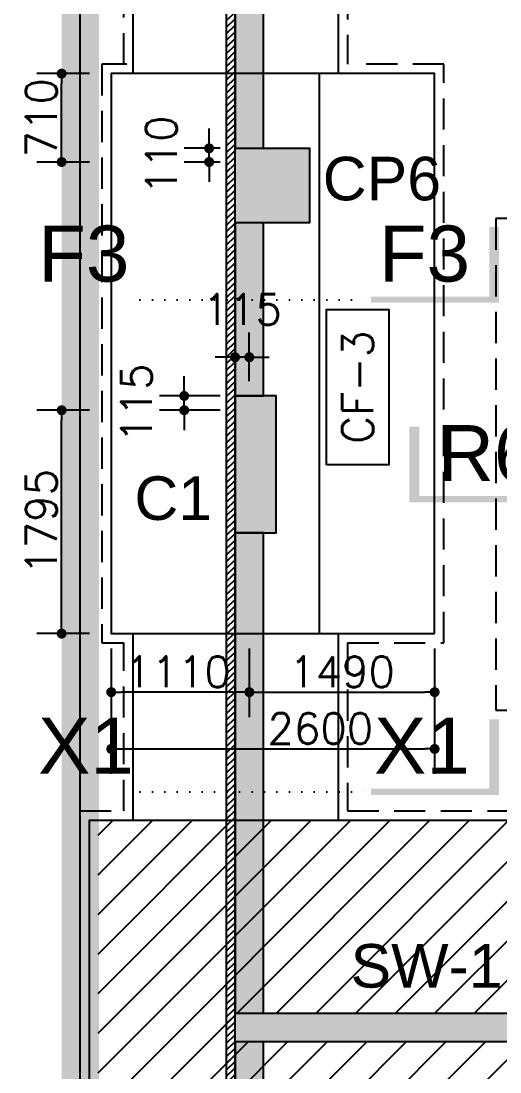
# Model space of a CAD drawing. Extents: x -200722 to 834823, y -494970 to 88783.
# Drawn here: x 417348 to 421199, y -511 to 7935 of the extents above; entities that cross this region are included whole.
import ezdxf
from ezdxf.enums import TextEntityAlignment as Align

# ---------------------------------------------------------------- set-up
doc = ezdxf.new("R2010")
doc.units = 0
doc.header["$LTSCALE"] = 100
doc.header["$MEASUREMENT"] = 0
doc.header["$PDMODE"] = 34
doc.linetypes.add('DOT', pattern=[0.25, 0, -0.25])
doc.linetypes.add('HIDDEN', pattern=[0.375, 0.25, -0.125])
doc.layers.get('0').update_dxf_attribs({"linetype": 'CONTINUOUS'})
doc.layers.get('DEFPOINTS').update_dxf_attribs({"linetype": 'CONTINUOUS'})
for name, color, linetype in [('BEAM', 4, 'CONTINUOUS'), ('COL', 150, 'CONTINUOUS'), ('COL. SHED. STEEL.', 6, 'CONTINUOUS'), ('COL_H', 235, 'CONTINUOUS'), ('DIM', 3, 'CONTINUOUS'), ('F_EXEC', 3, 'HIDDEN'), ('F_FTG1', 11, 'CONTINUOUS'), ('RCCWALL', 6, 'CONTINUOUS'), ('TEXT', 2, 'CONTINUOUS')]:
    doc.layers.add(name, color=color, linetype=linetype)
doc.layers.add('HATCH', color=252, linetype='CONTINUOUS', lineweight=30)
doc.styles.add('AR', font='arial.ttf')
doc.styles.add('ROMANS', font='romans.shx')
doc.styles.get("Standard").update_dxf_attribs({"font": 'simplex.shx'})
doc.styles.add('TIMES-N', font='arial.ttf')
doc.dimstyles.new('STANDARD$0', dxfattribs={"dimtxt": 2.5, "dimasz": 2.5, "dimexe": 2, "dimexo": 0.7, "dimgap": 0.9, "dimtad": 1, "dimdec": 0, "dimdsep": 46, "dimtxsty": 'ROMANS', "dimcen": 0.09, "dimclrd": 4, "dimclre": 4, "dimclrt": 3, "dimadec": 0, "dimazin": 0, "dimtfac": 1, "dimtdec": 0, "dimtmove": 0, "dimatfit": 3, "dimfxl": 1, "dimtolj": 1, "dimtzin": 0, "dimarcsym": 0})

# ---------------------------------------------------------------- blocks, each defined once
blk = doc.blocks.new('DOT')
at = {"color": 0, "linetype": 'ByBlock'}
blk.add_line((-0.5, 0), (-1, 0), dxfattribs=at)
at = {"color": 0, "linetype": 'ByBlock', "const_width": 0.5}
blk.add_lwpolyline([(-0.25, 0, 1), (0.25, 0, 1)], format="xyb", close=True, dxfattribs=at)
blk = doc.blocks.new('*D2491')
at = {"layer": 'BEAM', "color": 0, "lineweight": -2, "transparency": 16777216}
for p, q in [((418073.5, 2891.9), (418073.5, 2341.1)), ((419183.5, 2891.9), (419183.5, 2341.1)), ((419103.5, 2541.1), (418153.5, 2541.1))]:
    blk.add_line(p, q, dxfattribs=at)
at = {"layer": 'DEFPOINTS', "color": 0, "lineweight": -3, "transparency": 16777216}
for p in [(418073.5, 3011.9, 7446.6), (419183.5, 3011.9, 7446.6), (418073.5, 2541.1)]:
    blk.add_point(p, dxfattribs=at)
at = {"layer": 'BEAM', "color": 0, "lineweight": -2, "transparency": 16777216, "xscale": 80, "yscale": 80, "zscale": 80, "rotation": 180}
blk.add_blockref('DOT', (418073.5, 2541.1), dxfattribs=at)
at = {"layer": 'BEAM', "color": 0, "lineweight": -2, "transparency": 16777216, "xscale": 80, "yscale": 80, "zscale": 80}
blk.add_blockref('DOT', (419183.5, 2541.1), dxfattribs=at)
at = {"layer": 'BEAM', "color": 0, "transparency": 16777216, "insert": (418609.5, 2705.1), "char_height": 248, "attachment_point": 5}
blk.add_mtext('\\A1;1110', dxfattribs=at)
blk = doc.blocks.new('_DOT')
at = {"color": 0, "linetype": 'ByBlock'}
blk.add_line((-0.5, 0), (-1, 0), dxfattribs=at)
at = {"color": 0, "linetype": 'ByBlock', "const_width": 0.5}
blk.add_lwpolyline([(-0.25, 0, 1), (0.25, 0, 1)], format="xyb", close=True, dxfattribs=at)
blk = doc.blocks.new('*D2492')
at = {"layer": 'BEAM', "color": 0, "lineweight": -2, "transparency": 16777216}
for p, q in [((419183.5, 2891.9), (419183.5, 2341.1)), ((420673.5, 2891.9), (420673.5, 2341.1)), ((419263.5, 2541.1), (420593.5, 2541.1))]:
    blk.add_line(p, q, dxfattribs=at)
at = {"layer": 'DEFPOINTS', "color": 0, "lineweight": -3, "transparency": 16777216}
for p in [(419183.5, 3011.9, 7446.6), (420673.5, 3011.9, 7446.6), (420673.5, 2541.1)]:
    blk.add_point(p, dxfattribs=at)
at = {"layer": 'BEAM', "color": 0, "lineweight": -2, "transparency": 16777216, "xscale": 80, "yscale": 80, "zscale": 80, "rotation": 180}
blk.add_blockref('DOT', (419183.5, 2541.1), dxfattribs=at)
at = {"layer": 'BEAM', "color": 0, "lineweight": -2, "transparency": 16777216, "xscale": 80, "yscale": 80, "zscale": 80}
blk.add_blockref('DOT', (420673.5, 2541.1), dxfattribs=at)
at = {"layer": 'BEAM', "color": 0, "transparency": 16777216, "insert": (419928.5, 2705.1), "char_height": 248, "attachment_point": 5}
blk.add_mtext('\\A1;1490', dxfattribs=at)
blk = doc.blocks.new('*D2493')
at = {"layer": 'BEAM', "color": 0, "lineweight": -2, "transparency": 16777216}
for p, q in [((418073.5, 2891.9), (418073.5, 1884.9)), ((420673.5, 2891.9), (420673.5, 1884.9)), ((418153.5, 2084.9), (420593.5, 2084.9))]:
    blk.add_line(p, q, dxfattribs=at)
at = {"layer": 'DEFPOINTS', "color": 0, "lineweight": -3, "transparency": 16777216}
for p in [(418073.5, 3011.9, 7446.6), (420673.5, 3011.9, 7446.6), (420673.5, 2084.9)]:
    blk.add_point(p, dxfattribs=at)
at = {"layer": 'BEAM', "color": 0, "lineweight": -2, "transparency": 16777216, "xscale": 80, "yscale": 80, "zscale": 80, "rotation": 180}
blk.add_blockref('DOT', (418073.5, 2084.9), dxfattribs=at)
at = {"layer": 'BEAM', "color": 0, "lineweight": -2, "transparency": 16777216, "xscale": 80, "yscale": 80, "zscale": 80}
blk.add_blockref('DOT', (420673.5, 2084.9), dxfattribs=at)
at = {"layer": 'BEAM', "color": 0, "transparency": 16777216, "insert": (419754.7, 2248.9), "char_height": 248, "attachment_point": 5}
blk.add_mtext('\\A1;2600', dxfattribs=at)
blk = doc.blocks.new('*D2494')
at = {"layer": 'BEAM', "color": 0, "lineweight": -2, "transparency": 16777216}
for p, q in [((417898.5, 4806.9), (417474.6, 4806.9)), ((417674.6, 3091.9), (417674.6, 4726.9)), ((417898.5, 3011.9), (417474.6, 3011.9))]:
    blk.add_line(p, q, dxfattribs=at)
at = {"layer": 'DEFPOINTS', "color": 0, "lineweight": -3, "transparency": 16777216}
for p in [(417674.6, 4806.9), (418018.5, 4806.9, 7446.6), (418018.5, 3011.9, 7446.6)]:
    blk.add_point(p, dxfattribs=at)
at = {"layer": 'BEAM', "color": 0, "lineweight": -2, "transparency": 16777216, "xscale": 80, "yscale": 80, "zscale": 80}
for p, rotation in [((417674.6, 4806.9), 90), ((417674.6, 3011.9), 270)]:
    blk.add_blockref('DOT', p, dxfattribs=dict(at, rotation=rotation))
at = {"layer": 'BEAM', "color": 0, "transparency": 16777216, "insert": (417510.6, 3909.4), "char_height": 248, "attachment_point": 5, "rotation": 90}
blk.add_mtext('\\A1;1795', dxfattribs=at)
blk = doc.blocks.new('*D2495')
at = {"layer": 'BEAM', "color": 0, "lineweight": -2, "transparency": 16777216}
for p, q in [((417898.5, 7511.9), (417474.6, 7511.9)), ((417674.6, 6881.9), (417674.6, 7431.9)), ((417898.5, 6801.9), (417474.6, 6801.9))]:
    blk.add_line(p, q, dxfattribs=at)
at = {"layer": 'DEFPOINTS', "color": 0, "lineweight": -3, "transparency": 16777216}
for p in [(417674.6, 7511.9), (418018.5, 7511.9, 7446.6), (418018.5, 6801.9, 7446.6)]:
    blk.add_point(p, dxfattribs=at)
at = {"layer": 'BEAM', "color": 0, "lineweight": -2, "transparency": 16777216, "xscale": 80, "yscale": 80, "zscale": 80}
for p, rotation in [((417674.6, 7511.9), 90), ((417674.6, 6801.9), 270)]:
    blk.add_blockref('DOT', p, dxfattribs=dict(at, rotation=rotation))
at = {"layer": 'BEAM', "color": 0, "transparency": 16777216, "insert": (417510.6, 7156.9), "char_height": 248, "attachment_point": 5, "rotation": 90}
blk.add_mtext('\\A1;710', dxfattribs=at)
blk = doc.blocks.new('*D2498')
at = {"layer": 'BEAM', "color": 0, "lineweight": -2, "transparency": 16777216}
for p, q in [((419068.5, 5041.9), (419068.5, 5433)), ((419183.5, 5041.9), (419183.5, 5433)), ((418988.5, 5233), (418908.5, 5233)), ((419183.5, 5233), (419068.5, 5233)), ((419263.5, 5233), (419343.5, 5233))]:
    blk.add_line(p, q, dxfattribs=at)
at = {"layer": 'DEFPOINTS', "color": 0, "lineweight": -3, "transparency": 16777216}
for p in [(419068.5, 5233), (419068.5, 4921.9, 7446.6), (419183.5, 4921.9, 7446.6)]:
    blk.add_point(p, dxfattribs=at)
at = {"layer": 'BEAM', "color": 0, "lineweight": -2, "transparency": 16777216, "xscale": 80, "yscale": 80, "zscale": 80}
blk.add_blockref('DOT', (419068.5, 5233), dxfattribs=at)
at = {"layer": 'BEAM', "color": 0, "lineweight": -2, "transparency": 16777216, "xscale": 80, "yscale": 80, "zscale": 80, "rotation": 180}
blk.add_blockref('DOT', (419183.5, 5233), dxfattribs=at)
at = {"layer": 'BEAM', "color": 0, "transparency": 16777216, "insert": (419126, 5617), "char_height": 248, "attachment_point": 5}
blk.add_mtext('\\A1;115', dxfattribs=at)
blk = doc.blocks.new('*D2499')
at = {"layer": 'BEAM', "color": 0, "lineweight": -2, "transparency": 16777216}
for p, q in [((418660.1, 5001.9), (418660.1, 5081.9)), ((418948.5, 4921.9), (418460.1, 4921.9)), ((418660.1, 4806.9), (418660.1, 4921.9)), ((418948.5, 4806.9), (418460.1, 4806.9)), ((418660.1, 4726.9), (418660.1, 4646.9))]:
    blk.add_line(p, q, dxfattribs=at)
at = {"layer": 'DEFPOINTS', "color": 0, "lineweight": -3, "transparency": 16777216}
for p in [(418660.1, 4921.9), (419068.5, 4921.9, 7446.6), (419068.5, 4806.9, 7446.6)]:
    blk.add_point(p, dxfattribs=at)
at = {"layer": 'BEAM', "color": 0, "lineweight": -2, "transparency": 16777216, "xscale": 80, "yscale": 80, "zscale": 80}
for p, rotation in [((418660.1, 4921.9), 270), ((418660.1, 4806.9), 90)]:
    blk.add_blockref('DOT', p, dxfattribs=dict(at, rotation=rotation))
at = {"layer": 'BEAM', "color": 0, "transparency": 16777216, "insert": (418276.1, 4864.4), "char_height": 248, "attachment_point": 5, "rotation": 90}
blk.add_mtext('\\A1;115', dxfattribs=at)
blk = doc.blocks.new('*D2500')
at = {"layer": 'BEAM', "color": 0, "lineweight": -2, "transparency": 16777216}
for p, q in [((418860.1, 6991.9), (418860.1, 7071.9)), ((418948.5, 6911.9), (418660.1, 6911.9)), ((418860.1, 6801.9), (418860.1, 6911.9)), ((418948.5, 6801.9), (418660.1, 6801.9)), ((418860.1, 6721.9), (418860.1, 6641.9))]:
    blk.add_line(p, q, dxfattribs=at)
at = {"layer": 'DEFPOINTS', "color": 0, "lineweight": -3, "transparency": 16777216}
for p in [(418860.1, 6911.9), (419068.5, 6911.9, 7446.6), (419068.5, 6801.9, 7446.6)]:
    blk.add_point(p, dxfattribs=at)
at = {"layer": 'BEAM', "color": 0, "lineweight": -2, "transparency": 16777216, "xscale": 80, "yscale": 80, "zscale": 80}
for p, rotation in [((418860.1, 6911.9), 270), ((418860.1, 6801.9), 90)]:
    blk.add_blockref('DOT', p, dxfattribs=dict(at, rotation=rotation))
at = {"layer": 'BEAM', "color": 0, "transparency": 16777216, "insert": (418476.1, 6856.9), "char_height": 248, "attachment_point": 5, "rotation": 90}
blk.add_mtext('\\A1;110', dxfattribs=at)

msp = doc.modelspace()

# ---------------------------------------------------------------- hatches: boundary and pattern name
at = {"layer": 'COL_H', "ltscale": 0.4, "true_color": 0x000000}
for points in [[(419068.5, 4921.9), (419068.5, 3821.9), (419398.5, 3821.9), (419398.5, 4921.9)], [(422921.5, -38.1), (422921.5, -268.1), (419068.5, -268.1), (419068.5, -38.1)]]:
    msp.add_hatch(color=18, dxfattribs=at).paths.add_polyline_path(points)
at = {"layer": 'DIM', "ltscale": 0.4, "true_color": 0x000000}
h = msp.add_hatch(dxfattribs=at)
h.set_pattern_fill('ANSI31', color=18, scale=300, style=0)
h.set_pattern_definition([(45, (191292.92, 0), (-26.516504, 26.516504), [])])
h.paths.add_polyline_path([(418998.5, -6688.1), (419068.5, -6688.1), (419068.5, 19522.9), (418998.5, 19522.9)])
at = {"layer": 'HATCH', "lineweight": -3, "ltscale": 0.4, "true_color": 0x000000}
for points in [[(419068.5, 6911.9), (419298.5, 6911.9), (419298.5, 13551.9), (419068.5, 13551.9)], [(419068.5, 4921.9), (419298.5, 4921.9), (419298.5, 6311.9), (419068.5, 6311.9)], [(419068.5, -38.1), (419298.5, -38.1), (419298.5, 3821.9), (419068.5, 3821.9)], [(419068.5, -1498.1), (419298.5, -1498.1), (419298.5, -268.1), (419068.5, -268.1)]]:
    msp.add_hatch(color=18, dxfattribs=at).paths.add_polyline_path(points)
at = {"layer": 'HATCH', "ltscale": 0.4, "true_color": 0x000000}
msp.add_hatch(color=18, dxfattribs=at).paths.add_polyline_path([(419068.5, 6911.9), (419668.5, 6911.9), (419668.5, 6311.9), (419068.5, 6311.9)])
at = {"layer": 'HATCH', "lineweight": -3, "ltscale": 0.4, "true_color": 0x000000}
h = msp.add_hatch(dxfattribs=at)
h.set_pattern_fill('ANSI31', color=18, scale=1800, style=0)
h.set_pattern_definition([(45, (191292.92, 0), (-159.09903, 159.09903), [])])
h.paths.add_polyline_path([(419068.5, -1498.1), (419068.5, -1728.1), (420143.5, -1728.1), (420143.5, -1498.1)], flags=16)
h.paths.add_polyline_path([(422921.5, -38.1), (422921.5, -268.1), (419068.5, -268.1), (419068.5, -38.1)], flags=16)
h.paths.add_polyline_path([(424477.5, -1848.1), (424477.5, -1498.1), (423507.5, -1498.1), (423507.5, -1848.1)], flags=16)
h.paths.add_polyline_path([(419935.1, 104.7), (420953, 104.7), (420953, 479.7), (419935.1, 479.7)], flags=24)
h.paths.add_polyline_path([(419337.5, -2112.6), (419879.1, -2112.6), (419879.1, -1737.6), (419337.5, -1737.6)], flags=24)
h.paths.add_polyline_path([(423440.4, -2281), (424244, -2281), (424244, -1906), (423440.4, -1906)], flags=24)
h.paths.add_polyline_path([(425727.5, 11.9), (424227.5, 1511.9), (417968.5, 1511.9), (417968.5, -2828.1), (425727.5, -2828.1)])

# ---------------------------------------------------------------- linework, layer by layer
at = {"color": 1, "lineweight": -3, "ltscale": 0.4}
msp.add_line((417823.5, -7583.1, 35.5), (417823.5, 24144.4, 7279.1), dxfattribs=at)
msp.add_line((417823.5, -7583.1, 35.5), (417823.5, 24144.4, 7279.1), dxfattribs=at)
at = {"color": 1, "linetype": 'DOT', "ltscale": 4}
for p, q in [((418304.2, 5695.4), (420162.9, 5695.4)), ((418304.2, 1740.9), (420162.9, 1740.9))]:
    msp.add_line(p, q, dxfattribs=at)
at = {"color": 7, "lineweight": -3, "ltscale": 0.4, "const_width": 300}
msp.add_lwpolyline([(417823.5, 24144.4), (469461.5, 24143.9), (469461.5, -7583.1), (417823.5, -7583.1), (417823.8, 24144.4)], dxfattribs=at)
at = {"layer": 'COL', "color": 18, "ltscale": 500, "true_color": 0x000000, "elevation": 7446.6}
msp.add_lwpolyline([(419068.5, 6911.9), (419668.5, 6911.9), (419668.5, 6311.9), (419068.5, 6311.9), (419068.5, 6911.9)], dxfattribs=at)
at = {"layer": 'COL. SHED. STEEL.', "color": 18, "ltscale": 500, "true_color": 0x000000, "elevation": 7446.6}
for points in [[(419068.5, 4921.9), (419068.5, 3821.9), (419398.5, 3821.9), (419398.5, 4921.9), (419068.5, 4921.9)], [(422921.5, -38.1), (422921.5, -268.1), (419068.5, -268.1), (419068.5, -38.1), (422921.5, -38.1)]]:
    msp.add_lwpolyline(points, dxfattribs=at)
at = {"layer": 'DIM', "color": 1}
for points in [[(421152, 6278.5, 80, 80, 0), (421152, 5695.4, 50, 50, 0), (420162.9, 5695.4, 50, 50, 0)], [(421152, 2324, 80, 80, 0), (421152, 1740.9, 50, 50, 0), (420162.9, 1740.9, 50, 50, 0)]]:
    msp.add_lwpolyline(points, format="xyseb", dxfattribs=at)
at = {"layer": 'DIM', "color": 1, "elevation": 7446.6}
msp.add_lwpolyline([(420510.3, 4674.9, 80, 80, 0), (420510.3, 4091.8, 50, 50, 0), (421499.4, 4091.8, 50, 50, 0)], format="xyseb", dxfattribs=at)
at = {"layer": 'F_EXEC', "color": 18, "ltscale": 10, "true_color": 0x000000}
for p, q in [((418173.5, 7586.9, 7446.6), (418173.5, 19447.9, 7446.6)), ((419973.5, 19447.9, 7446.6), (419973.5, 7586.9, 7446.6)), ((418173.5, 1586.9, 7446.6), (418173.5, 2936.9, 7446.6)), ((419973.5, 2936.9, 7446.6), (419973.5, 1586.9, 7446.6))]:
    msp.add_line(p, q, dxfattribs=at)
at = {"layer": 'F_EXEC', "color": 18, "ltscale": 10, "true_color": 0x000000, "elevation": 7446.6}
for points in [[(418198.5, 7586.9), (417998.5, 7586.9), (417998.5, 2936.9), (418173.5, 2936.9)], [(419973.5, 2936.9), (420748.5, 2936.9), (420748.5, 7586.9), (419998.5, 7586.9)], [(426751.5, -7583.1), (417823.5, -7583.1), (417823.5, 1586.9), (418173.5, 1586.9)], [(419973.5, 1586.9), (424258.6, 1586.9), (425802.5, 42.9), (425802.5, -5783.1)]]:
    msp.add_lwpolyline(points, dxfattribs=at)
msp.add_lwpolyline([(425902.5, 2396.9), (425902.5, 6346.9), (421166.5, 6346.9), (421166.5, 2396.9)], close=True, dxfattribs=at)
at = {"layer": 'F_FTG1', "color": 18, "ltscale": 0.4, "true_color": 0x000000}
for p, q in [((418248.5, 7511.9, 7446.6), (418248.5, 19522.9, 7446.6)), ((419898.5, 19522.9, 7446.6), (419898.5, 7511.9, 7446.6)), ((418248.5, 1511.9, 7446.6), (418248.5, 3011.9, 7446.6)), ((419898.5, 3011.9, 7446.6), (419898.5, 1511.9, 7446.6))]:
    msp.add_line(p, q, dxfattribs=at)
at = {"layer": 'F_FTG1', "color": 18, "ltscale": 0.4, "true_color": 0x000000, "elevation": 7446.6}
for points in [[(420673.5, 3011.9), (420673.5, 7511.9), (418073.5, 7511.9), (418073.5, 3011.9)], [(418998.5, 3011.9), (419748.5, 3011.9), (419748.5, 7511.9), (418998.5, 7511.9)]]:
    msp.add_lwpolyline(points, close=True, dxfattribs=at)
msp.add_lwpolyline([(425727.5, 11.9), (425727.5, -7508.1), (417898.5, -7508.1), (417898.5, 1511.9), (424227.5, 1511.9), (425727.5, 11.9)], dxfattribs=at)
at = {"layer": 'RCCWALL', "color": 1, "ltscale": 0.4, "elevation": 7446.6}
msp.add_lwpolyline([(418998.5, -6688.1), (419068.5, -6688.1), (419068.5, 19522.9), (418998.5, 19522.9)], close=True, dxfattribs=at)
at = {"layer": 'RCCWALL', "color": 42, "ltscale": 0.4, "elevation": 7446.6}
for points in [[(419068.5, 6911.9), (419298.5, 6911.9), (419298.5, 13551.9), (419068.5, 13551.9)], [(419068.5, 4921.9), (419298.5, 4921.9), (419298.5, 6311.9), (419068.5, 6311.9)], [(419068.5, -38.1), (419298.5, -38.1), (419298.5, 3821.9), (419068.5, 3821.9)], [(419068.5, -1498.1), (419298.5, -1498.1), (419298.5, -268.1), (419068.5, -268.1)]]:
    msp.add_lwpolyline(points, close=True, dxfattribs=at)
at = {"layer": 'TEXT', "color": 18, "true_color": 0x000000}
msp.add_lwpolyline([(419804.4, 4367.5), (419804.4, 5616.3), (420304.2, 5616.3), (420304.2, 4367.5)], close=True, dxfattribs=at)

# ---------------------------------------------------------------- texts
at = {"layer": 'TEXT', "color": 18, "true_color": 0x000000, "style": 'AR'}
for s, p in [('CP6', (419773.7, 6493.8, -7446.6)), ('C1', (418259.4, 3925.5, 3998.7)), ('SW-1', (419997.6, 167.2, 3998.7))]:
    msp.add_text(s, height=350, dxfattribs=at).set_placement(p)
at = {"layer": 'TEXT', "color": 18, "true_color": 0x000000, "style": 'TIMES-N'}
for s, p in [('F3', (417485.8, 6065.9)), ('F3', (420224.6, 6065.9)), ('R6', (420696.6, 4462.3, 7446.6)), ('X1', (417485.8, 2111.4)), ('X1', (420186.8, 2111.4))]:
    msp.add_text(s, height=450, dxfattribs=at).set_placement(p, align=Align.MIDDLE_LEFT)
at = {"layer": 'TEXT', "color": 18, "true_color": 0x000000}
msp.add_text('CF-3', height=250, rotation=90, dxfattribs=at).set_placement((420054.3, 4991.9), align=Align.MIDDLE)

# ---------------------------------------------------------------- dimensions: what is measured, and where the dimension line sits
at = {"layer": 'BEAM', "color": 18, "true_color": 0x000000}
for base, p1, p2, picture, middle in [((417674.6, 7511.9), (418018.5, 6801.9, 7446.6), (418018.5, 7511.9, 7446.6), '*D2495', (417510.6, 7156.9)), ((418860.1, 6911.9), (419068.5, 6801.9, 7446.6), (419068.5, 6911.9, 7446.6), '*D2500', (418476.1, 6856.9)), ((418660.1, 4921.9), (419068.5, 4806.9, 7446.6), (419068.5, 4921.9, 7446.6), '*D2499', (418276.1, 4864.4)), ((417674.6, 4806.9), (418018.5, 3011.9, 7446.6), (418018.5, 4806.9, 7446.6), '*D2494', (417510.6, 3909.4))]:
    dim = msp.add_linear_dim(base=base, p1=p1, p2=p2, angle=90, dimstyle='STANDARD$0', override={"dimscale": 8, "dimtxt": 31, "dimasz": 10, "dimexe": 25, "dimexo": 15, "dimgap": 5, "dimzin": 3, "dimtxsty": 'Standard', "dimblk": 'DOT', "dimcen": 3, "dimdle": 1, "dimclrd": 0, "dimclre": 0, "dimclrt": 0, "dimtmove": 2, "dimldrblk": 'DOT', "dimtzin": 3}, dxfattribs=at)
    dim.commit()
    dim.dimension.update_dxf_attribs({"geometry": picture, "text_midpoint": middle})
for base, p1, p2, picture, middle in [((419068.5, 5233), (419183.5, 4921.9, 7446.6), (419068.5, 4921.9, 7446.6), '*D2498', (419126, 5617)), ((420673.5, 2541.1), (419183.5, 3011.9, 7446.6), (420673.5, 3011.9, 7446.6), '*D2492', (419928.5, 2705.1))]:
    dim = msp.add_linear_dim(base=base, p1=p1, p2=p2, dimstyle='STANDARD$0', override={"dimscale": 8, "dimtxt": 31, "dimasz": 10, "dimexe": 25, "dimexo": 15, "dimgap": 5, "dimzin": 3, "dimtxsty": 'Standard', "dimblk": 'DOT', "dimcen": 3, "dimdle": 1, "dimclrd": 0, "dimclre": 0, "dimclrt": 0, "dimtmove": 2, "dimldrblk": 'DOT', "dimtzin": 3}, dxfattribs=at)
    dim.commit()
    dim.dimension.update_dxf_attribs({"geometry": picture, "text_midpoint": middle})
for base, p1, p2, picture, middle in [((418073.5, 2541.1), (419183.5, 3011.9, 7446.6), (418073.5, 3011.9, 7446.6), '*D2491', (418609.5, 2705.1)), ((420673.5, 2084.9), (418073.5, 3011.9, 7446.6), (420673.5, 3011.9, 7446.6), '*D2493', (419754.7, 2248.9))]:
    dim = msp.add_linear_dim(base=base, p1=p1, p2=p2, dimstyle='STANDARD$0', override={"dimscale": 8, "dimtxt": 31, "dimasz": 10, "dimexe": 25, "dimexo": 15, "dimgap": 5, "dimzin": 3, "dimtxsty": 'Standard', "dimblk": 'DOT', "dimcen": 3, "dimdle": 1, "dimclrd": 0, "dimclre": 0, "dimclrt": 0, "dimtmove": 2, "dimldrblk": 'DOT', "dimtzin": 3}, dxfattribs=at)
    dim.commit()
    dim.dimension.update_dxf_attribs({"geometry": picture, "text_midpoint": middle, "dimtype": 160})

doc.saveas('drawing.dxf')
